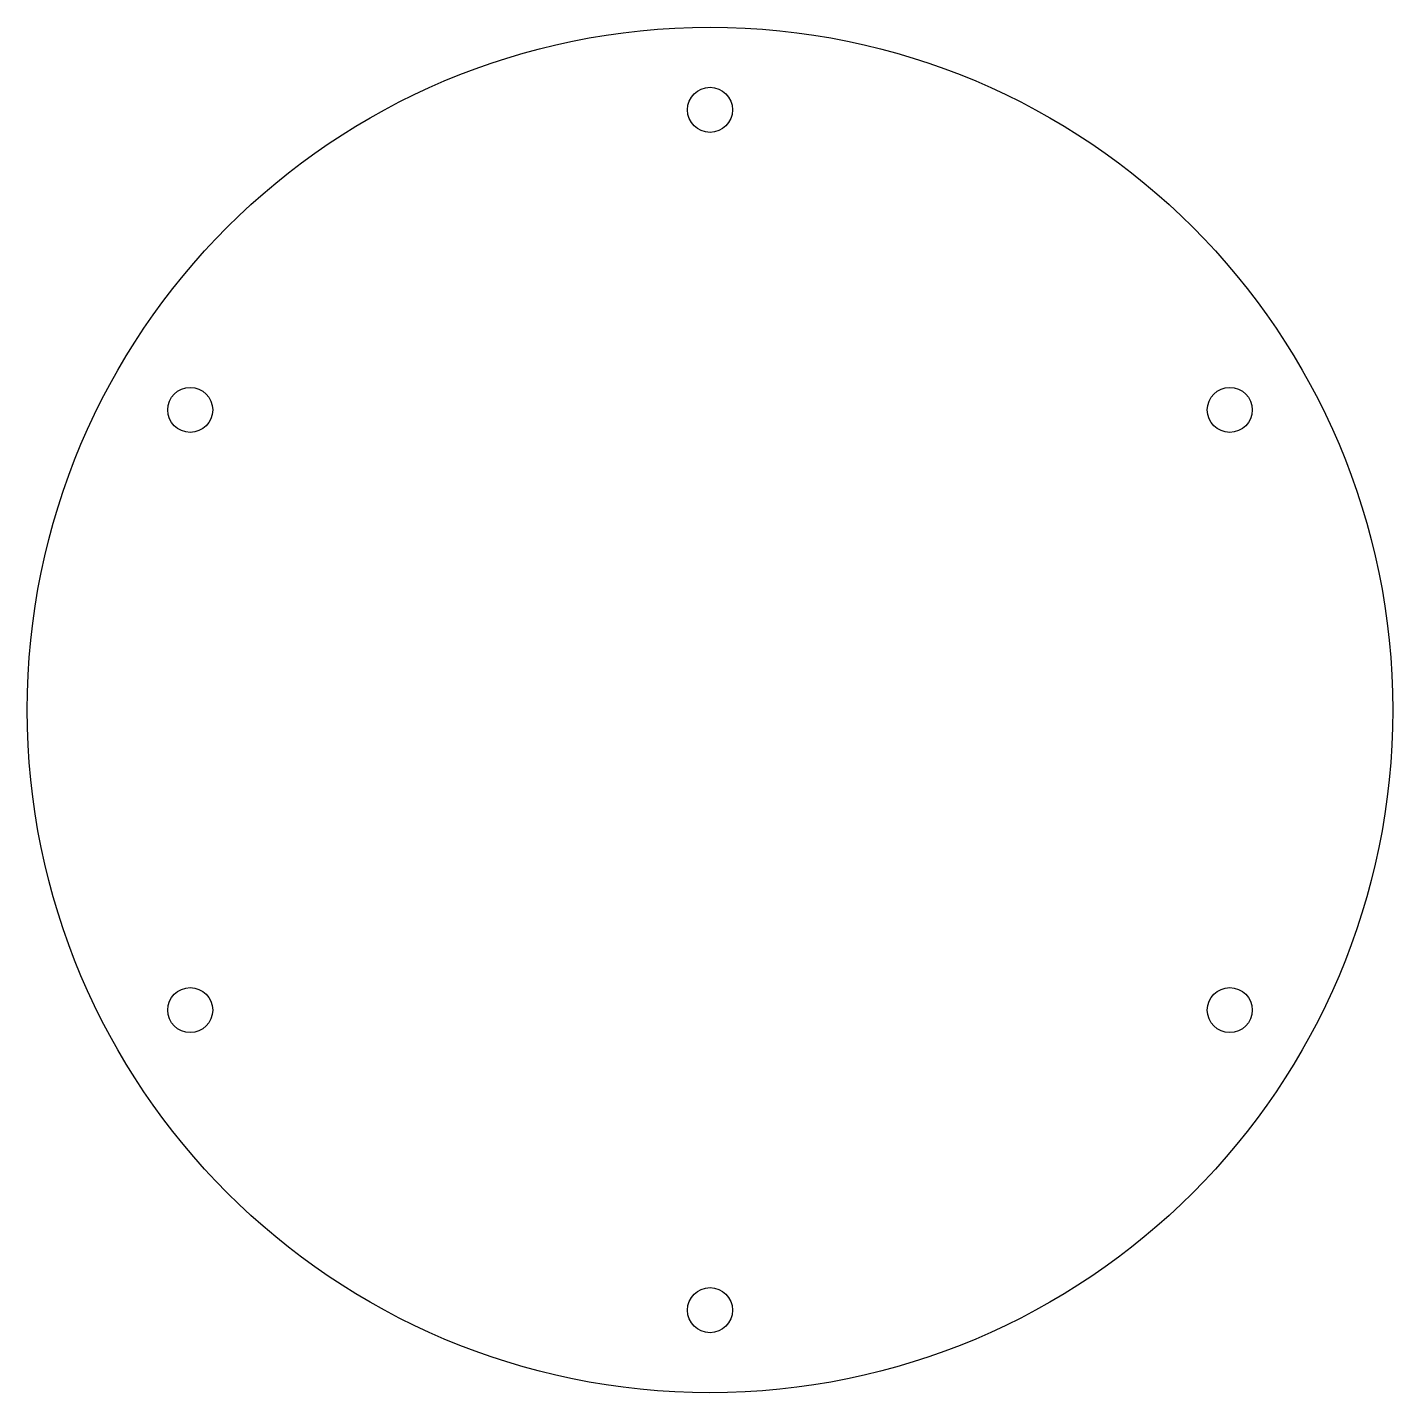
# Model space of a CAD drawing. Header units: millimetres. Extents: x -45.5 to 45.5, y -45.5 to 45.5.
import ezdxf

# ---------------------------------------------------------------- set-up
doc = ezdxf.new("R2010")
doc.units = ezdxf.units.MM

msp = doc.modelspace()

# ---------------------------------------------------------------- linework, layer by layer
at = {"color": 7, "linetype": 'Continuous', "lineweight": 25}
for centre, radius in [((0, 0), 45.5), ((0, 40), 1.5), ((-34.641, 20), 1.5), ((34.641, 20), 1.5), ((-34.641, -20), 1.5), ((34.641, -20), 1.5), ((0, -40), 1.5)]:
    msp.add_circle(centre, radius, dxfattribs=at)

doc.saveas('drawing.dxf')
